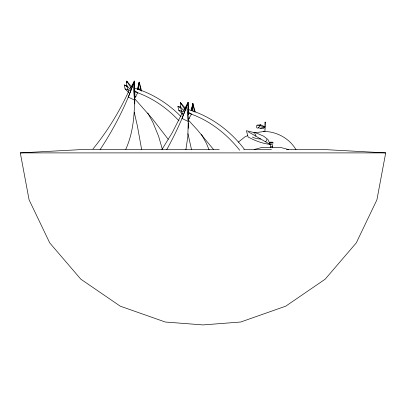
<?xml version="1.0" encoding="UTF-8"?>
<svg xmlns="http://www.w3.org/2000/svg" width="406" height="406" viewBox="0 0 406 406"><rect width="100%" height="100%" fill="white"/><g stroke="black" fill="none" stroke-linecap="round" stroke-linejoin="round"><path stroke-width="0.61" d="M134.736 103.936L134.833 98.978M134.909 95.258L134.406 81.083L130.123 88.741M188.354 128.397L188.465 122.82M272.502 147.784L272.467 144.536C263.895 144.166 255.638 141.029 248.122 137L246.406 130.737L256.988 133.264L263.667 136.198L267.904 139.497L270.305 144.536L270.893 147.784M185.892 149.768L187.846 136.38L188.217 121.46L188.085 102.449L183.806 110.102M137.878 89.432L139.202 82.139L141.694 91.264M191.561 110.797L192.88 103.505L195.21 112.02M137.974 89.65L139.202 82.139L140.872 90.629M191.759 110.386L192.88 103.505L194.555 111.995M286.529 149.535L323.78 149.535L385.7 152.895L376.91 199.843L356.265 242.915L325.176 279.181L285.763 306.16L240.707 322.019L203 324.917L165.293 322.019L120.237 306.16L80.824 279.181L49.735 242.915L29.09 199.843L20.3 152.895L82.22 149.535L219.255 149.535M256.973 125.165L256.567 127.245L257.145 128.139L258.404 127.844L262.956 128.763L264.925 126.814L260.688 124.784L256.973 125.165L264.925 126.814L260.54 128.2M137.38 89.305L139.202 82.139M191.064 110.665L192.88 103.505M100.104 149.606C114.193 128.25 126.027 105.271 134.406 81.083C134.848 104.032 135.416 127.981 125.764 149.367M166.775 149.601C175.067 134.477 182.578 118.811 188.085 102.449L188.587 114.766M134.406 81.083L128.316 97.11L134.538 100.094L133.127 85.133M188.085 102.449L182 118.476L188.217 121.46L186.811 106.494M128.372 92.025C119.014 112.391 107.123 131.585 92.974 148.972M182.055 113.386L172.169 132.858L161.887 149.601M258.404 127.844L260.688 124.784M238.352 142.151L244.919 136.852L247.68 135.634M134.498 97.349L136.127 96.694M188.181 118.714L189.805 118.055M254.126 149.535L262.433 147.342L280.165 147.342L288.473 149.535M253.745 132.945L264.509 131.442M270.152 142.161L272.619 142.161M269.64 142.547L273.126 142.547M269.64 143.069L273.126 143.069M270.853 146.53L272.543 146.53M243.757 149.535L271.518 149.535M20.3 152.895L385.7 152.895M263.286 131.442L264.235 131.544M265.179 131.442C277.699 132.041 289.691 138.801 296.025 149.718M127.154 85.884L124.216 84.991L125.104 88.934L129.961 90.355M134.817 91.776C151.737 97.364 166.973 107.803 179.01 120.886M180.837 107.25L177.894 106.357L178.782 110.295L184.248 111.894M187.892 112.959C208.471 119.537 226.335 133.381 239.667 150.195M134.802 88.214L135.98 88.574C153.067 93.974 168.505 103.829 181.02 116.608M187.897 109.402C210.43 115.999 230.09 130.519 244.26 149.103M177.894 106.357L180.624 107.889M188.262 112.183L191.536 114.025L188.135 119.836L197.214 129.758L213.703 149.702M124.216 84.991L127.489 86.833M134.579 90.822L137.852 92.659L134.457 98.475L152.316 118.674L168.206 139.268M248.426 131.909L270.305 144.536M178.782 110.295L182.609 114.198M125.104 88.934L128.93 92.837L126.702 85.534L126.677 81.129L131.661 86.803M185.339 108.169L180.355 102.495L180.386 106.9L184.121 111M126.702 85.534L130.443 89.635M180.355 102.495L185.182 109.899M126.677 81.129L126.971 82.342L126.677 81.129L130.813 87.478M201.462 134.396L206.476 143.506L209.054 149.773M147.779 113.035L152.793 122.14L158.66 136.396L162.395 149.469M192.013 107.788L193.154 111.417M138.329 86.422L139.476 90.051M180.386 106.9L182.568 114.177M187.948 133.716L191.546 149.763M134.264 112.35L137.38 125.921L141.643 149.53M266.402 139.446A9.582 3.903 11.5 0 1 265.504 141.765M254.577 133.818A5.522 2.248 11.5 0 1 255.699 136.106M260.703 138.994A8.1 3.299 11.5 0 1 252.385 137.061M265.565 122.181L264.925 131.442L264.925 122.181L265.565 122.181"/></g></svg>
